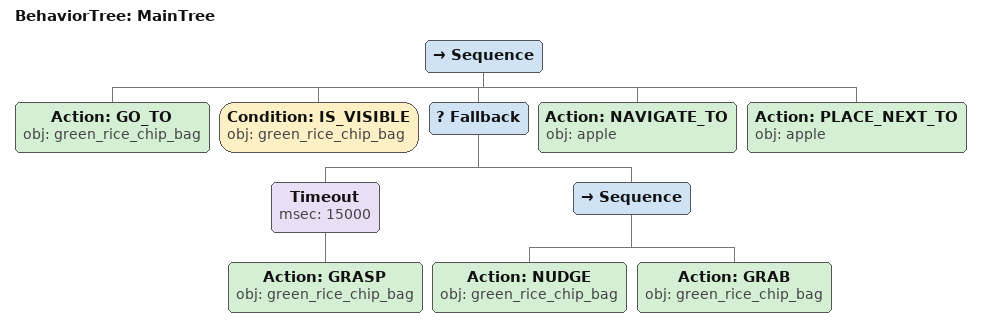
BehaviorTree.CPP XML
<root main_tree_to_execute="MainTree">
  <BehaviorTree ID="MainTree">
    <Sequence>
      <!-- Go to green_rice_chip_bag -->
      <Action ID="GO_TO" obj="green_rice_chip_bag" />
      <!-- Check green_rice_chip_bag is visible before GRASP -->
      <Condition ID="IS_VISIBLE" obj="green_rice_chip_bag" />
      <!-- Fallback: if GRASP green_rice_chip_bag fails, try alternative to reposition -->
      <Fallback>
        <!-- Timeout: GRASP green_rice_chip_bag within 15s -->
        <Timeout msec="15000">
          <!-- Grasp green_rice_chip_bag -->
          <Action ID="GRASP" obj="green_rice_chip_bag" />
        </Timeout>
        <Sequence>
          <!-- Push green_rice_chip_bag forward toward front edge of table -->
          <Action ID="NUDGE" obj="green_rice_chip_bag" />
          <!-- Grasp green_rice_chip_bag -->
          <Action ID="GRAB" obj="green_rice_chip_bag" />
        </Sequence>
      </Fallback>
      <!-- Navigate to apple -->
      <Action ID="NAVIGATE_TO" obj="apple" />
      <!-- Nudge green_rice_chip_bag -->
      <Action ID="PLACE_NEXT_TO" obj="apple" />
    </Sequence>
  </BehaviorTree>
</root>
